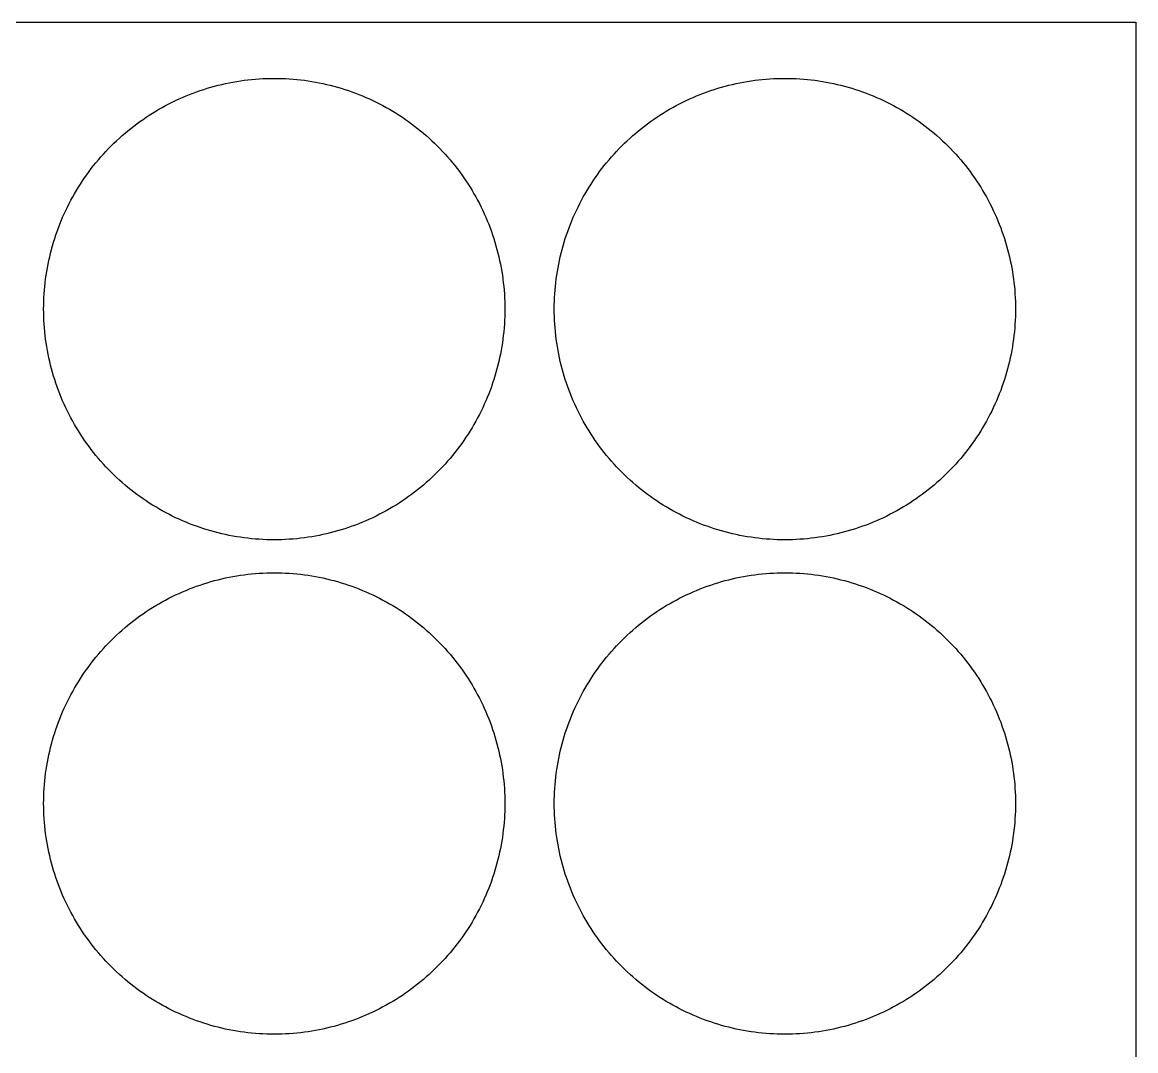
# Model space of a CAD drawing. Extents: x -114 to 114, y -152 to 152.
# Drawn here: x 46.7 to 114.3, y 90 to 152.4 of the extents above; entities that cross this region are included whole.
import ezdxf

# ---------------------------------------------------------------- set-up
doc = ezdxf.new("R2010")
doc.units = 0
doc.layers.get('0').update_dxf_attribs({"linetype": 'CONTINUOUS'})

msp = doc.modelspace()

# ---------------------------------------------------------------- linework, layer by layer
for points in [[(-114.3, -152.4), (-114.3, 152.4), (114.3, 152.4), (114.3, -152.4)], [(48, 134.998), (48.001, 135.227), (48.007, 135.456), (48.016, 135.685), (48.029, 135.914), (48.046, 136.142), (48.067, 136.37), (48.091, 136.598), (48.119, 136.825), (48.151, 137.052), (48.187, 137.278), (48.226, 137.504), (48.269, 137.729), (48.316, 137.953), (48.366, 138.177), (48.42, 138.4), (48.477, 138.621), (48.538, 138.842), (48.603, 139.062), (48.671, 139.28), (48.743, 139.498), (48.818, 139.714), (48.897, 139.929), (48.979, 140.143), (49.065, 140.355), (49.154, 140.566), (49.247, 140.776), (49.343, 140.984), (49.443, 141.19), (49.546, 141.395), (49.652, 141.598), (49.762, 141.799), (49.875, 141.998), (49.991, 142.195), (50.11, 142.391), (50.233, 142.585), (50.359, 142.776), (50.487, 142.965), (50.619, 143.153), (50.754, 143.338), (50.892, 143.52), (51.034, 143.701), (51.177, 143.879), (51.324, 144.055), (51.474, 144.228), (51.627, 144.399), (51.782, 144.568), (51.94, 144.734), (52.1, 144.897), (52.264, 145.057), (52.43, 145.215), (52.598, 145.371), (52.769, 145.523), (52.942, 145.673), (53.118, 145.82), (53.296, 145.964), (53.477, 146.105), (53.659, 146.243), (53.845, 146.378), (54.032, 146.51), (54.221, 146.639), (54.413, 146.764), (54.606, 146.887), (54.802, 147.006), (54.999, 147.122), (55.199, 147.235), (55.4, 147.345), (55.603, 147.451), (55.807, 147.554), (56.013, 147.654), (56.221, 147.75), (56.431, 147.843), (56.642, 147.932), (56.854, 148.018), (57.068, 148.1), (57.283, 148.179), (57.499, 148.254), (57.717, 148.326), (57.935, 148.394), (58.155, 148.459), (58.376, 148.52), (58.598, 148.577), (58.82, 148.631), (59.044, 148.682), (59.268, 148.728), (59.493, 148.771), (59.719, 148.81), (59.945, 148.846), (60.172, 148.878), (60.399, 148.906), (60.627, 148.931), (60.855, 148.951), (61.083, 148.968), (61.312, 148.981), (61.541, 148.991), (61.77, 148.996), (61.999, 148.998), (62.228, 148.996), (62.457, 148.991), (62.686, 148.981), (62.915, 148.968), (63.143, 148.951), (63.371, 148.931), (63.599, 148.906), (63.826, 148.878), (64.053, 148.846), (64.28, 148.81), (64.505, 148.771), (64.73, 148.728), (64.954, 148.682), (65.178, 148.631), (65.401, 148.577), (65.622, 148.52), (65.843, 148.459), (66.063, 148.394), (66.282, 148.326), (66.499, 148.254), (66.715, 148.179), (66.93, 148.1), (67.144, 148.018), (67.357, 147.932), (67.568, 147.843), (67.777, 147.75), (67.985, 147.654), (68.191, 147.554), (68.396, 147.451), (68.599, 147.345), (68.8, 147.235), (68.999, 147.122), (69.197, 147.006), (69.392, 146.887), (69.586, 146.764), (69.777, 146.639), (69.967, 146.51), (70.154, 146.378), (70.339, 146.243), (70.522, 146.105), (70.702, 145.964), (70.88, 145.82), (71.056, 145.673), (71.229, 145.523), (71.4, 145.371), (71.569, 145.215), (71.735, 145.057), (71.898, 144.897), (72.059, 144.734), (72.217, 144.568), (72.372, 144.399), (72.524, 144.228), (72.674, 144.055), (72.821, 143.879), (72.965, 143.701), (73.106, 143.52), (73.244, 143.338), (73.379, 143.153), (73.511, 142.965), (73.64, 142.776), (73.765, 142.585), (73.888, 142.391), (74.007, 142.195), (74.123, 141.998), (74.236, 141.799), (74.346, 141.598), (74.452, 141.395), (74.555, 141.19), (74.655, 140.984), (74.751, 140.776), (74.844, 140.566), (74.933, 140.355), (75.019, 140.143), (75.101, 139.929), (75.18, 139.714), (75.255, 139.498), (75.327, 139.28), (75.395, 139.062), (75.46, 138.842), (75.521, 138.621), (75.579, 138.4), (75.632, 138.177), (75.683, 137.953), (75.729, 137.729), (75.772, 137.504), (75.812, 137.278), (75.847, 137.052), (75.879, 136.825), (75.907, 136.598), (75.932, 136.37), (75.952, 136.142), (75.969, 135.914), (75.982, 135.685), (75.992, 135.456), (75.997, 135.227), (75.999, 134.998), (75.997, 134.769), (75.992, 134.54), (75.982, 134.311), (75.969, 134.082), (75.952, 133.854), (75.932, 133.626), (75.907, 133.398), (75.879, 133.171), (75.847, 132.944), (75.812, 132.718), (75.772, 132.492), (75.729, 132.267), (75.683, 132.043), (75.632, 131.819), (75.579, 131.597), (75.521, 131.375), (75.46, 131.154), (75.395, 130.934), (75.327, 130.716), (75.255, 130.498), (75.18, 130.282), (75.101, 130.067), (75.019, 129.853), (74.933, 129.641), (74.844, 129.43), (74.751, 129.22), (74.655, 129.012), (74.555, 128.806), (74.452, 128.601), (74.346, 128.399), (74.236, 128.198), (74.123, 127.998), (74.007, 127.801), (73.888, 127.605), (73.765, 127.412), (73.64, 127.22), (73.511, 127.031), (73.379, 126.843), (73.244, 126.658), (73.106, 126.476), (72.965, 126.295), (72.821, 126.117), (72.674, 125.941), (72.524, 125.768), (72.372, 125.597), (72.217, 125.428), (72.059, 125.263), (71.898, 125.099), (71.735, 124.939), (71.569, 124.781), (71.4, 124.625), (71.229, 124.473), (71.056, 124.323), (70.88, 124.176), (70.702, 124.032), (70.522, 123.891), (70.339, 123.753), (70.154, 123.618), (69.967, 123.486), (69.777, 123.358), (69.586, 123.232), (69.392, 123.109), (69.197, 122.99), (68.999, 122.874), (68.8, 122.761), (68.599, 122.651), (68.396, 122.545), (68.191, 122.442), (67.985, 122.342), (67.777, 122.246), (67.568, 122.153), (67.357, 122.064), (67.144, 121.978), (66.93, 121.896), (66.715, 121.817), (66.499, 121.742), (66.282, 121.67), (66.063, 121.602), (65.843, 121.537), (65.622, 121.476), (65.401, 121.419), (65.178, 121.365), (64.954, 121.315), (64.73, 121.268), (64.505, 121.225), (64.28, 121.186), (64.053, 121.15), (63.826, 121.118), (63.599, 121.09), (63.371, 121.066), (63.143, 121.045), (62.915, 121.028), (62.686, 121.015), (62.457, 121.006), (62.228, 121), (61.999, 120.998), (61.77, 121), (61.541, 121.006), (61.312, 121.015), (61.083, 121.028), (60.855, 121.045), (60.627, 121.066), (60.399, 121.09), (60.172, 121.118), (59.945, 121.15), (59.719, 121.186), (59.493, 121.225), (59.268, 121.268), (59.044, 121.315), (58.82, 121.365), (58.598, 121.419), (58.376, 121.476), (58.155, 121.537), (57.935, 121.602), (57.717, 121.67), (57.499, 121.742), (57.283, 121.817), (57.068, 121.896), (56.854, 121.978), (56.642, 122.064), (56.431, 122.153), (56.221, 122.246), (56.013, 122.342), (55.807, 122.442), (55.603, 122.545), (55.4, 122.651), (55.199, 122.761), (54.999, 122.874), (54.802, 122.99), (54.606, 123.109), (54.413, 123.232), (54.221, 123.358), (54.032, 123.486), (53.845, 123.618), (53.659, 123.753), (53.477, 123.891), (53.296, 124.032), (53.118, 124.176), (52.942, 124.323), (52.769, 124.473), (52.598, 124.625), (52.43, 124.781), (52.264, 124.939), (52.1, 125.099), (51.94, 125.263), (51.782, 125.428), (51.627, 125.597), (51.474, 125.768), (51.324, 125.941), (51.177, 126.117), (51.034, 126.295), (50.892, 126.476), (50.754, 126.658), (50.619, 126.843), (50.487, 127.031), (50.359, 127.22), (50.233, 127.412), (50.11, 127.605), (49.991, 127.801), (49.875, 127.998), (49.762, 128.198), (49.652, 128.399), (49.546, 128.601), (49.443, 128.806), (49.343, 129.012), (49.247, 129.22), (49.154, 129.43), (49.065, 129.641), (48.979, 129.853), (48.897, 130.067), (48.818, 130.282), (48.743, 130.498), (48.671, 130.716), (48.603, 130.934), (48.538, 131.154), (48.477, 131.375), (48.42, 131.597), (48.366, 131.819), (48.316, 132.043), (48.269, 132.267), (48.226, 132.492), (48.187, 132.718), (48.151, 132.944), (48.119, 133.171), (48.091, 133.398), (48.067, 133.626), (48.046, 133.854), (48.029, 134.082), (48.016, 134.311), (48.007, 134.54), (48.001, 134.769)], [(78.999, 134.998), (79.001, 135.227), (79.006, 135.456), (79.016, 135.685), (79.029, 135.914), (79.046, 136.142), (79.066, 136.37), (79.091, 136.598), (79.119, 136.825), (79.151, 137.052), (79.186, 137.278), (79.226, 137.504), (79.269, 137.729), (79.315, 137.953), (79.365, 138.177), (79.419, 138.4), (79.477, 138.621), (79.538, 138.842), (79.603, 139.062), (79.671, 139.28), (79.743, 139.498), (79.818, 139.714), (79.897, 139.929), (79.979, 140.143), (80.065, 140.355), (80.154, 140.566), (80.247, 140.776), (80.343, 140.984), (80.442, 141.19), (80.545, 141.395), (80.652, 141.598), (80.762, 141.799), (80.875, 141.998), (80.991, 142.195), (81.11, 142.391), (81.232, 142.585), (81.358, 142.776), (81.487, 142.965), (81.619, 143.153), (81.754, 143.338), (81.892, 143.52), (82.033, 143.701), (82.177, 143.879), (82.324, 144.055), (82.474, 144.228), (82.626, 144.399), (82.781, 144.568), (82.939, 144.734), (83.1, 144.897), (83.263, 145.057), (83.429, 145.215), (83.598, 145.371), (83.768, 145.523), (83.942, 145.673), (84.118, 145.82), (84.296, 145.964), (84.476, 146.105), (84.659, 146.243), (84.844, 146.378), (85.031, 146.51), (85.221, 146.639), (85.412, 146.764), (85.606, 146.887), (85.801, 147.006), (85.999, 147.122), (86.198, 147.235), (86.399, 147.345), (86.602, 147.451), (86.807, 147.554), (87.013, 147.654), (87.221, 147.75), (87.43, 147.843), (87.641, 147.932), (87.854, 148.018), (88.067, 148.1), (88.282, 148.179), (88.499, 148.254), (88.716, 148.326), (88.935, 148.394), (89.155, 148.459), (89.376, 148.52), (89.597, 148.577), (89.82, 148.631), (90.043, 148.682), (90.268, 148.728), (90.493, 148.771), (90.718, 148.81), (90.945, 148.846), (91.171, 148.878), (91.399, 148.906), (91.626, 148.931), (91.855, 148.951), (92.083, 148.968), (92.312, 148.981), (92.541, 148.991), (92.77, 148.996), (92.999, 148.998), (93.228, 148.996), (93.457, 148.991), (93.686, 148.981), (93.914, 148.968), (94.143, 148.951), (94.371, 148.931), (94.599, 148.906), (94.826, 148.878), (95.053, 148.846), (95.279, 148.81), (95.505, 148.771), (95.73, 148.728), (95.954, 148.682), (96.178, 148.631), (96.4, 148.577), (96.622, 148.52), (96.843, 148.459), (97.062, 148.394), (97.281, 148.326), (97.499, 148.254), (97.715, 148.179), (97.93, 148.1), (98.144, 148.018), (98.356, 147.932), (98.567, 147.843), (98.777, 147.75), (98.984, 147.654), (99.191, 147.554), (99.395, 147.451), (99.598, 147.345), (99.799, 147.235), (99.999, 147.122), (100.196, 147.006), (100.392, 146.887), (100.585, 146.764), (100.777, 146.639), (100.966, 146.51), (101.153, 146.378), (101.338, 146.243), (101.521, 146.105), (101.702, 145.964), (101.88, 145.82), (102.056, 145.673), (102.229, 145.523), (102.4, 145.371), (102.568, 145.215), (102.734, 145.057), (102.897, 144.897), (103.058, 144.734), (103.216, 144.568), (103.371, 144.399), (103.524, 144.228), (103.674, 144.055), (103.82, 143.879), (103.964, 143.701), (104.105, 143.52), (104.243, 143.338), (104.378, 143.153), (104.51, 142.965), (104.639, 142.776), (104.765, 142.585), (104.887, 142.391), (105.007, 142.195), (105.123, 141.998), (105.236, 141.799), (105.346, 141.598), (105.452, 141.395), (105.555, 141.19), (105.655, 140.984), (105.751, 140.776), (105.843, 140.566), (105.933, 140.355), (106.018, 140.143), (106.101, 139.929), (106.18, 139.714), (106.255, 139.498), (106.327, 139.28), (106.395, 139.062), (106.46, 138.842), (106.521, 138.621), (106.578, 138.4), (106.632, 138.177), (106.682, 137.953), (106.729, 137.729), (106.772, 137.504), (106.811, 137.278), (106.847, 137.052), (106.879, 136.825), (106.907, 136.598), (106.931, 136.37), (106.952, 136.142), (106.969, 135.914), (106.982, 135.685), (106.991, 135.456), (106.997, 135.227), (106.998, 134.998), (106.997, 134.769), (106.991, 134.54), (106.982, 134.311), (106.969, 134.082), (106.952, 133.854), (106.931, 133.626), (106.907, 133.398), (106.879, 133.171), (106.847, 132.944), (106.811, 132.718), (106.772, 132.492), (106.729, 132.267), (106.682, 132.043), (106.632, 131.819), (106.578, 131.597), (106.521, 131.375), (106.46, 131.154), (106.395, 130.934), (106.327, 130.716), (106.255, 130.498), (106.18, 130.282), (106.101, 130.067), (106.018, 129.853), (105.933, 129.641), (105.843, 129.43), (105.751, 129.22), (105.655, 129.012), (105.555, 128.806), (105.452, 128.601), (105.346, 128.399), (105.236, 128.198), (105.123, 127.998), (105.007, 127.801), (104.887, 127.605), (104.765, 127.412), (104.639, 127.22), (104.51, 127.031), (104.378, 126.843), (104.243, 126.658), (104.105, 126.476), (103.964, 126.295), (103.82, 126.117), (103.674, 125.941), (103.524, 125.768), (103.371, 125.597), (103.216, 125.428), (103.058, 125.263), (102.897, 125.099), (102.734, 124.939), (102.568, 124.781), (102.4, 124.625), (102.229, 124.473), (102.056, 124.323), (101.88, 124.176), (101.702, 124.032), (101.521, 123.891), (101.338, 123.753), (101.153, 123.618), (100.966, 123.486), (100.777, 123.358), (100.585, 123.232), (100.392, 123.109), (100.196, 122.99), (99.999, 122.874), (99.799, 122.761), (99.598, 122.651), (99.395, 122.545), (99.191, 122.442), (98.984, 122.342), (98.777, 122.246), (98.567, 122.153), (98.356, 122.064), (98.144, 121.978), (97.93, 121.896), (97.715, 121.817), (97.499, 121.742), (97.281, 121.67), (97.062, 121.602), (96.843, 121.537), (96.622, 121.476), (96.4, 121.419), (96.178, 121.365), (95.954, 121.315), (95.73, 121.268), (95.505, 121.225), (95.279, 121.186), (95.053, 121.15), (94.826, 121.118), (94.599, 121.09), (94.371, 121.066), (94.143, 121.045), (93.914, 121.028), (93.686, 121.015), (93.457, 121.006), (93.228, 121), (92.999, 120.998), (92.77, 121), (92.541, 121.006), (92.312, 121.015), (92.083, 121.028), (91.855, 121.045), (91.626, 121.066), (91.399, 121.09), (91.171, 121.118), (90.945, 121.15), (90.718, 121.186), (90.493, 121.225), (90.268, 121.268), (90.043, 121.315), (89.82, 121.365), (89.597, 121.419), (89.376, 121.476), (89.155, 121.537), (88.935, 121.602), (88.716, 121.67), (88.499, 121.742), (88.282, 121.817), (88.067, 121.896), (87.854, 121.978), (87.641, 122.064), (87.43, 122.153), (87.221, 122.246), (87.013, 122.342), (86.807, 122.442), (86.602, 122.545), (86.399, 122.651), (86.198, 122.761), (85.999, 122.874), (85.801, 122.99), (85.606, 123.109), (85.412, 123.232), (85.221, 123.358), (85.031, 123.486), (84.844, 123.618), (84.659, 123.753), (84.476, 123.891), (84.296, 124.032), (84.118, 124.176), (83.942, 124.323), (83.768, 124.473), (83.598, 124.625), (83.429, 124.781), (83.263, 124.939), (83.1, 125.099), (82.939, 125.263), (82.781, 125.428), (82.626, 125.597), (82.474, 125.768), (82.324, 125.941), (82.177, 126.117), (82.033, 126.295), (81.892, 126.476), (81.754, 126.658), (81.619, 126.843), (81.487, 127.031), (81.358, 127.22), (81.232, 127.412), (81.11, 127.605), (80.991, 127.801), (80.875, 127.998), (80.762, 128.198), (80.652, 128.399), (80.545, 128.601), (80.442, 128.806), (80.343, 129.012), (80.247, 129.22), (80.154, 129.43), (80.065, 129.641), (79.979, 129.853), (79.897, 130.067), (79.818, 130.282), (79.743, 130.498), (79.671, 130.716), (79.603, 130.934), (79.538, 131.154), (79.477, 131.375), (79.419, 131.597), (79.365, 131.819), (79.315, 132.043), (79.269, 132.267), (79.226, 132.492), (79.186, 132.718), (79.151, 132.944), (79.119, 133.171), (79.091, 133.398), (79.066, 133.626), (79.046, 133.854), (79.029, 134.082), (79.016, 134.311), (79.006, 134.54), (79.001, 134.769)], [(48, 104.998), (48.001, 105.228), (48.007, 105.457), (48.016, 105.686), (48.029, 105.914), (48.046, 106.143), (48.067, 106.371), (48.091, 106.598), (48.119, 106.826), (48.151, 107.053), (48.187, 107.279), (48.226, 107.505), (48.269, 107.73), (48.316, 107.954), (48.366, 108.177), (48.42, 108.4), (48.477, 108.622), (48.538, 108.842), (48.603, 109.062), (48.671, 109.281), (48.743, 109.498), (48.818, 109.715), (48.897, 109.93), (48.979, 110.144), (49.065, 110.356), (49.154, 110.567), (49.247, 110.776), (49.343, 110.984), (49.443, 111.19), (49.546, 111.395), (49.652, 111.598), (49.762, 111.799), (49.875, 111.998), (49.991, 112.196), (50.11, 112.391), (50.233, 112.585), (50.359, 112.777), (50.487, 112.966), (50.619, 113.153), (50.754, 113.338), (50.892, 113.521), (51.034, 113.701), (51.177, 113.88), (51.324, 114.055), (51.474, 114.229), (51.627, 114.4), (51.782, 114.568), (51.94, 114.734), (52.1, 114.897), (52.264, 115.058), (52.43, 115.216), (52.598, 115.371), (52.769, 115.524), (52.942, 115.673), (53.118, 115.82), (53.296, 115.964), (53.477, 116.105), (53.659, 116.243), (53.845, 116.378), (54.032, 116.51), (54.221, 116.639), (54.413, 116.765), (54.606, 116.887), (54.802, 117.007), (54.999, 117.123), (55.199, 117.236), (55.4, 117.345), (55.603, 117.452), (55.807, 117.555), (56.013, 117.654), (56.221, 117.75), (56.431, 117.843), (56.642, 117.932), (56.854, 118.018), (57.068, 118.101), (57.283, 118.179), (57.499, 118.255), (57.717, 118.326), (57.935, 118.395), (58.155, 118.459), (58.376, 118.52), (58.598, 118.578), (58.82, 118.632), (59.044, 118.682), (59.268, 118.729), (59.493, 118.772), (59.719, 118.811), (59.945, 118.846), (60.172, 118.878), (60.399, 118.907), (60.627, 118.931), (60.855, 118.952), (61.083, 118.969), (61.312, 118.982), (61.541, 118.991), (61.77, 118.996), (61.999, 118.998), (62.228, 118.996), (62.457, 118.991), (62.686, 118.982), (62.915, 118.969), (63.143, 118.952), (63.371, 118.931), (63.599, 118.907), (63.826, 118.878), (64.053, 118.846), (64.28, 118.811), (64.505, 118.772), (64.73, 118.729), (64.954, 118.682), (65.178, 118.632), (65.401, 118.578), (65.622, 118.52), (65.843, 118.459), (66.063, 118.395), (66.282, 118.326), (66.499, 118.255), (66.715, 118.179), (66.93, 118.101), (67.144, 118.018), (67.357, 117.932), (67.568, 117.843), (67.777, 117.75), (67.985, 117.654), (68.191, 117.555), (68.396, 117.452), (68.599, 117.345), (68.8, 117.236), (68.999, 117.123), (69.197, 117.007), (69.392, 116.887), (69.586, 116.765), (69.777, 116.639), (69.967, 116.51), (70.154, 116.378), (70.339, 116.243), (70.522, 116.105), (70.702, 115.964), (70.88, 115.82), (71.056, 115.673), (71.229, 115.524), (71.4, 115.371), (71.569, 115.216), (71.735, 115.058), (71.898, 114.897), (72.059, 114.734), (72.217, 114.568), (72.372, 114.4), (72.524, 114.229), (72.674, 114.055), (72.821, 113.88), (72.965, 113.701), (73.106, 113.521), (73.244, 113.338), (73.379, 113.153), (73.511, 112.966), (73.64, 112.777), (73.765, 112.585), (73.888, 112.391), (74.007, 112.196), (74.123, 111.998), (74.236, 111.799), (74.346, 111.598), (74.452, 111.395), (74.555, 111.19), (74.655, 110.984), (74.751, 110.776), (74.844, 110.567), (74.933, 110.356), (75.019, 110.144), (75.101, 109.93), (75.18, 109.715), (75.255, 109.498), (75.327, 109.281), (75.395, 109.062), (75.46, 108.842), (75.521, 108.622), (75.579, 108.4), (75.632, 108.177), (75.683, 107.954), (75.729, 107.73), (75.772, 107.505), (75.812, 107.279), (75.847, 107.053), (75.879, 106.826), (75.907, 106.598), (75.932, 106.371), (75.952, 106.143), (75.969, 105.914), (75.982, 105.686), (75.992, 105.457), (75.997, 105.228), (75.999, 104.998), (75.997, 104.769), (75.992, 104.54), (75.982, 104.311), (75.969, 104.083), (75.952, 103.854), (75.932, 103.626), (75.907, 103.398), (75.879, 103.171), (75.847, 102.944), (75.812, 102.718), (75.772, 102.492), (75.729, 102.267), (75.683, 102.043), (75.632, 101.82), (75.579, 101.597), (75.521, 101.375), (75.46, 101.155), (75.395, 100.935), (75.327, 100.716), (75.255, 100.499), (75.18, 100.282), (75.101, 100.067), (75.019, 99.853), (74.933, 99.641), (74.844, 99.43), (74.751, 99.221), (74.655, 99.013), (74.555, 98.807), (74.452, 98.602), (74.346, 98.399), (74.236, 98.198), (74.123, 97.999), (74.007, 97.801), (73.888, 97.606), (73.765, 97.412), (73.64, 97.22), (73.511, 97.031), (73.379, 96.844), (73.244, 96.659), (73.106, 96.476), (72.965, 96.296), (72.821, 96.117), (72.674, 95.942), (72.524, 95.768), (72.372, 95.597), (72.217, 95.429), (72.059, 95.263), (71.898, 95.1), (71.735, 94.939), (71.569, 94.781), (71.4, 94.626), (71.229, 94.473), (71.056, 94.324), (70.88, 94.177), (70.702, 94.033), (70.522, 93.892), (70.339, 93.754), (70.154, 93.619), (69.967, 93.487), (69.777, 93.358), (69.586, 93.232), (69.392, 93.11), (69.197, 92.99), (68.999, 92.874), (68.8, 92.761), (68.599, 92.652), (68.396, 92.545), (68.191, 92.442), (67.985, 92.343), (67.777, 92.247), (67.568, 92.154), (67.357, 92.065), (67.144, 91.979), (66.93, 91.896), (66.715, 91.818), (66.499, 91.742), (66.282, 91.671), (66.063, 91.602), (65.843, 91.538), (65.622, 91.477), (65.401, 91.419), (65.178, 91.365), (64.954, 91.315), (64.73, 91.268), (64.505, 91.225), (64.28, 91.186), (64.053, 91.151), (63.826, 91.119), (63.599, 91.09), (63.371, 91.066), (63.143, 91.045), (62.915, 91.028), (62.686, 91.015), (62.457, 91.006), (62.228, 91.001), (61.999, 90.999), (61.77, 91.001), (61.541, 91.006), (61.312, 91.015), (61.083, 91.028), (60.855, 91.045), (60.627, 91.066), (60.399, 91.09), (60.172, 91.119), (59.945, 91.151), (59.719, 91.186), (59.493, 91.225), (59.268, 91.268), (59.044, 91.315), (58.82, 91.365), (58.598, 91.419), (58.376, 91.477), (58.155, 91.538), (57.935, 91.602), (57.717, 91.671), (57.499, 91.742), (57.283, 91.818), (57.068, 91.896), (56.854, 91.979), (56.642, 92.065), (56.431, 92.154), (56.221, 92.247), (56.013, 92.343), (55.807, 92.442), (55.603, 92.545), (55.4, 92.652), (55.199, 92.761), (54.999, 92.874), (54.802, 92.99), (54.606, 93.11), (54.413, 93.232), (54.221, 93.358), (54.032, 93.487), (53.845, 93.619), (53.659, 93.754), (53.477, 93.892), (53.296, 94.033), (53.118, 94.177), (52.942, 94.324), (52.769, 94.473), (52.598, 94.626), (52.43, 94.781), (52.264, 94.939), (52.1, 95.1), (51.94, 95.263), (51.782, 95.429), (51.627, 95.597), (51.474, 95.768), (51.324, 95.942), (51.177, 96.117), (51.034, 96.296), (50.892, 96.476), (50.754, 96.659), (50.619, 96.844), (50.487, 97.031), (50.359, 97.22), (50.233, 97.412), (50.11, 97.606), (49.991, 97.801), (49.875, 97.999), (49.762, 98.198), (49.652, 98.399), (49.546, 98.602), (49.443, 98.807), (49.343, 99.013), (49.247, 99.221), (49.154, 99.43), (49.065, 99.641), (48.979, 99.853), (48.897, 100.067), (48.818, 100.282), (48.743, 100.499), (48.671, 100.716), (48.603, 100.935), (48.538, 101.155), (48.477, 101.375), (48.42, 101.597), (48.366, 101.82), (48.316, 102.043), (48.269, 102.267), (48.226, 102.492), (48.187, 102.718), (48.151, 102.944), (48.119, 103.171), (48.091, 103.398), (48.067, 103.626), (48.046, 103.854), (48.029, 104.083), (48.016, 104.311), (48.007, 104.54), (48.001, 104.769)], [(78.999, 104.998), (79.001, 105.228), (79.006, 105.457), (79.016, 105.686), (79.029, 105.914), (79.046, 106.143), (79.066, 106.371), (79.091, 106.598), (79.119, 106.826), (79.151, 107.053), (79.186, 107.279), (79.226, 107.505), (79.269, 107.73), (79.315, 107.954), (79.365, 108.177), (79.419, 108.4), (79.477, 108.622), (79.538, 108.842), (79.603, 109.062), (79.671, 109.281), (79.743, 109.498), (79.818, 109.715), (79.897, 109.93), (79.979, 110.144), (80.065, 110.356), (80.154, 110.567), (80.247, 110.776), (80.343, 110.984), (80.442, 111.19), (80.545, 111.395), (80.652, 111.598), (80.762, 111.799), (80.875, 111.998), (80.991, 112.196), (81.11, 112.391), (81.232, 112.585), (81.358, 112.777), (81.487, 112.966), (81.619, 113.153), (81.754, 113.338), (81.892, 113.521), (82.033, 113.701), (82.177, 113.88), (82.324, 114.055), (82.474, 114.229), (82.626, 114.4), (82.781, 114.568), (82.939, 114.734), (83.1, 114.897), (83.263, 115.058), (83.429, 115.216), (83.598, 115.371), (83.768, 115.524), (83.942, 115.673), (84.118, 115.82), (84.296, 115.964), (84.476, 116.105), (84.659, 116.243), (84.844, 116.378), (85.031, 116.51), (85.221, 116.639), (85.412, 116.765), (85.606, 116.887), (85.801, 117.007), (85.999, 117.123), (86.198, 117.236), (86.399, 117.345), (86.602, 117.452), (86.807, 117.555), (87.013, 117.654), (87.221, 117.75), (87.43, 117.843), (87.641, 117.932), (87.854, 118.018), (88.067, 118.101), (88.282, 118.179), (88.499, 118.255), (88.716, 118.326), (88.935, 118.395), (89.155, 118.459), (89.376, 118.52), (89.597, 118.578), (89.82, 118.632), (90.043, 118.682), (90.268, 118.729), (90.493, 118.772), (90.718, 118.811), (90.945, 118.846), (91.171, 118.878), (91.399, 118.907), (91.626, 118.931), (91.855, 118.952), (92.083, 118.969), (92.312, 118.982), (92.541, 118.991), (92.77, 118.996), (92.999, 118.998), (93.228, 118.996), (93.457, 118.991), (93.686, 118.982), (93.914, 118.969), (94.143, 118.952), (94.371, 118.931), (94.599, 118.907), (94.826, 118.878), (95.053, 118.846), (95.279, 118.811), (95.505, 118.772), (95.73, 118.729), (95.954, 118.682), (96.178, 118.632), (96.4, 118.578), (96.622, 118.52), (96.843, 118.459), (97.062, 118.395), (97.281, 118.326), (97.499, 118.255), (97.715, 118.179), (97.93, 118.101), (98.144, 118.018), (98.356, 117.932), (98.567, 117.843), (98.777, 117.75), (98.984, 117.654), (99.191, 117.555), (99.395, 117.452), (99.598, 117.345), (99.799, 117.236), (99.999, 117.123), (100.196, 117.007), (100.392, 116.887), (100.585, 116.765), (100.777, 116.639), (100.966, 116.51), (101.153, 116.378), (101.338, 116.243), (101.521, 116.105), (101.702, 115.964), (101.88, 115.82), (102.056, 115.673), (102.229, 115.524), (102.4, 115.371), (102.568, 115.216), (102.734, 115.058), (102.897, 114.897), (103.058, 114.734), (103.216, 114.568), (103.371, 114.4), (103.524, 114.229), (103.674, 114.055), (103.82, 113.88), (103.964, 113.701), (104.105, 113.521), (104.243, 113.338), (104.378, 113.153), (104.51, 112.966), (104.639, 112.777), (104.765, 112.585), (104.887, 112.391), (105.007, 112.196), (105.123, 111.998), (105.236, 111.799), (105.346, 111.598), (105.452, 111.395), (105.555, 111.19), (105.655, 110.984), (105.751, 110.776), (105.843, 110.567), (105.933, 110.356), (106.018, 110.144), (106.101, 109.93), (106.18, 109.715), (106.255, 109.498), (106.327, 109.281), (106.395, 109.062), (106.46, 108.842), (106.521, 108.622), (106.578, 108.4), (106.632, 108.177), (106.682, 107.954), (106.729, 107.73), (106.772, 107.505), (106.811, 107.279), (106.847, 107.053), (106.879, 106.826), (106.907, 106.598), (106.931, 106.371), (106.952, 106.143), (106.969, 105.914), (106.982, 105.686), (106.991, 105.457), (106.997, 105.228), (106.998, 104.998), (106.997, 104.769), (106.991, 104.54), (106.982, 104.311), (106.969, 104.083), (106.952, 103.854), (106.931, 103.626), (106.907, 103.398), (106.879, 103.171), (106.847, 102.944), (106.811, 102.718), (106.772, 102.492), (106.729, 102.267), (106.682, 102.043), (106.632, 101.82), (106.578, 101.597), (106.521, 101.375), (106.46, 101.155), (106.395, 100.935), (106.327, 100.716), (106.255, 100.499), (106.18, 100.282), (106.101, 100.067), (106.018, 99.853), (105.933, 99.641), (105.843, 99.43), (105.751, 99.221), (105.655, 99.013), (105.555, 98.807), (105.452, 98.602), (105.346, 98.399), (105.236, 98.198), (105.123, 97.999), (105.007, 97.801), (104.887, 97.606), (104.765, 97.412), (104.639, 97.22), (104.51, 97.031), (104.378, 96.844), (104.243, 96.659), (104.105, 96.476), (103.964, 96.296), (103.82, 96.117), (103.674, 95.942), (103.524, 95.768), (103.371, 95.597), (103.216, 95.429), (103.058, 95.263), (102.897, 95.1), (102.734, 94.939), (102.568, 94.781), (102.4, 94.626), (102.229, 94.473), (102.056, 94.324), (101.88, 94.177), (101.702, 94.033), (101.521, 93.892), (101.338, 93.754), (101.153, 93.619), (100.966, 93.487), (100.777, 93.358), (100.585, 93.232), (100.392, 93.11), (100.196, 92.99), (99.999, 92.874), (99.799, 92.761), (99.598, 92.652), (99.395, 92.545), (99.191, 92.442), (98.984, 92.343), (98.777, 92.247), (98.567, 92.154), (98.356, 92.065), (98.144, 91.979), (97.93, 91.896), (97.715, 91.818), (97.499, 91.742), (97.281, 91.671), (97.062, 91.602), (96.843, 91.538), (96.622, 91.477), (96.4, 91.419), (96.178, 91.365), (95.954, 91.315), (95.73, 91.268), (95.505, 91.225), (95.279, 91.186), (95.053, 91.151), (94.826, 91.119), (94.599, 91.09), (94.371, 91.066), (94.143, 91.045), (93.914, 91.028), (93.686, 91.015), (93.457, 91.006), (93.228, 91.001), (92.999, 90.999), (92.77, 91.001), (92.541, 91.006), (92.312, 91.015), (92.083, 91.028), (91.855, 91.045), (91.626, 91.066), (91.399, 91.09), (91.171, 91.119), (90.945, 91.151), (90.718, 91.186), (90.493, 91.225), (90.268, 91.268), (90.043, 91.315), (89.82, 91.365), (89.597, 91.419), (89.376, 91.477), (89.155, 91.538), (88.935, 91.602), (88.716, 91.671), (88.499, 91.742), (88.282, 91.818), (88.067, 91.896), (87.854, 91.979), (87.641, 92.065), (87.43, 92.154), (87.221, 92.247), (87.013, 92.343), (86.807, 92.442), (86.602, 92.545), (86.399, 92.652), (86.198, 92.761), (85.999, 92.874), (85.801, 92.99), (85.606, 93.11), (85.412, 93.232), (85.221, 93.358), (85.031, 93.487), (84.844, 93.619), (84.659, 93.754), (84.476, 93.892), (84.296, 94.033), (84.118, 94.177), (83.942, 94.324), (83.768, 94.473), (83.598, 94.626), (83.429, 94.781), (83.263, 94.939), (83.1, 95.1), (82.939, 95.263), (82.781, 95.429), (82.626, 95.597), (82.474, 95.768), (82.324, 95.942), (82.177, 96.117), (82.033, 96.296), (81.892, 96.476), (81.754, 96.659), (81.619, 96.844), (81.487, 97.031), (81.358, 97.22), (81.232, 97.412), (81.11, 97.606), (80.991, 97.801), (80.875, 97.999), (80.762, 98.198), (80.652, 98.399), (80.545, 98.602), (80.442, 98.807), (80.343, 99.013), (80.247, 99.221), (80.154, 99.43), (80.065, 99.641), (79.979, 99.853), (79.897, 100.067), (79.818, 100.282), (79.743, 100.499), (79.671, 100.716), (79.603, 100.935), (79.538, 101.155), (79.477, 101.375), (79.419, 101.597), (79.365, 101.82), (79.315, 102.043), (79.269, 102.267), (79.226, 102.492), (79.186, 102.718), (79.151, 102.944), (79.119, 103.171), (79.091, 103.398), (79.066, 103.626), (79.046, 103.854), (79.029, 104.083), (79.016, 104.311), (79.006, 104.54), (79.001, 104.769)]]:
    msp.add_lwpolyline(points, close=True)

doc.saveas('drawing.dxf')
